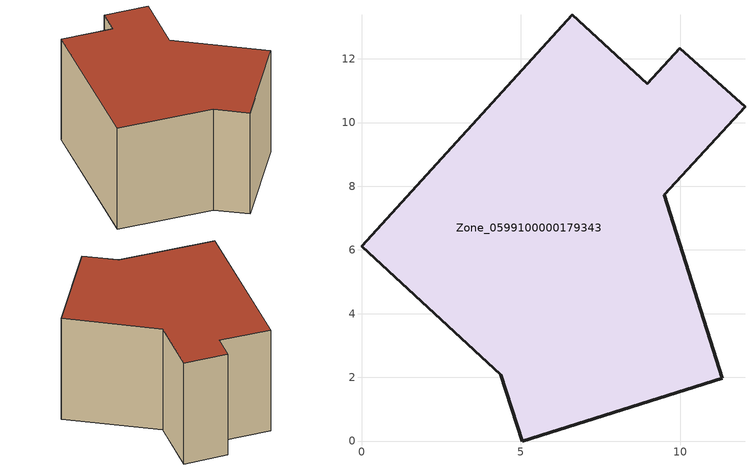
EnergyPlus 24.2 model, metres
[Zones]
Zone_0599100000179343
 floor ground (C_G): 5.04,0 4.37,2.09 0,6.12 6.62,13.38 8.97,11.22 9.99,12.33 12.04,10.5 9.5,7.74 11.32,1.98 z0
 wall outside (C_F): 4.37,2.09 5.04,0 11.32,1.98 9.5,7.74 12.04,10.5 9.99,12.33 8.97,11.22 6.62,13.38 0,6.12 4.37,2.09 z0:7.15
 roof outside (C_R): 8.97,11.22 6.62,13.38 0,6.12 4.37,2.09 5.04,0 11.32,1.98 9.5,7.74 12.04,10.5 9.99,12.33 z7.15
[BUILDING]
Pand.0599100000179343: North Axis=0; Terrain=City; Loads Convergence Tolerance Value=0.04; Temperature Convergence Tolerance Value=0.4; Solar Distribution=FullExterior; Maximum Number of Warmup Days=25; Minimum Number of Warmup Days=1
[Site:Location]
Rotterdam.The.Hague.AP_ZH_NLD Design_Conditions: Latitude=51.96; Longitude=4.45; Time Zone=1; Elevation=-4.5
[SITE:GROUNDTEMPERATURE:BUILDINGSURFACE]
18, 18, 18, 18, 18, 18, 18, 18, 18, 18, 18, 18
[MATERIAL] Thermal Absorptance=0.9; Solar Absorptance=0.7; Visible Absorptance=0.7
Name | Roughness | Thickness | Conductivity | Density | Specific Heat
G.TC.1975-1991 | MediumSmooth | 0.15 | 0.288461 | 540 | 1210
F.TC.1975-1991 | Rough | 0.3 | 0.230769 | 1920 | 840
R.TC.1975-1991 | MediumRough | 0.2 | 0.153846 | 1500 | 1000
[CONSTRUCTION]
C_G: G.TC.1975-1991
C_F: F.TC.1975-1991
C_R: R.TC.1975-1991
[ZONE]
Zone_0599100000179343: Type=1; Multiplier=1; Ceiling Height=Autocalculate; Volume=Autocalculate; Floor Area=autocalculate; Part of Total Floor Area=Yes
[ZONEINFILTRATION:DESIGNFLOWRATE]
Infil_Zone_0599100000179343: Zone or ZoneList or Space or SpaceList=Zone_0599100000179343; Schedule=AlwaysOn; Design Flow Rate Calculation Method=Flow/Area; Flow Rate per Floor Area=0.003; Constant Term Coefficient=1; Temperature Term Coefficient=0; Velocity Term Coefficient=0; Velocity Squared Term Coefficient=0
[HVACTEMPLATE:ZONE:IDEALLOADSAIRSYSTEM]
Zone_0599100000179343: Maximum Heating Supply Air Temperature=50; Minimum Cooling Supply Air Temperature=13; Maximum Heating Supply Air Humidity Ratio=0.0156; Minimum Cooling Supply Air Humidity Ratio=0.0077; Heating Limit=NoLimit; Cooling Limit=NoLimit; Dehumidification Control Type=ConstantSensibleHeatRatio; Cooling Sensible Heat Ratio=0.7; Dehumidification Setpoint=60; Humidification Control Type=None; Humidification Setpoint=30; Outdoor Air Method=None; Outdoor Air Flow Rate per Person=0.00944; Outdoor Air Flow Rate per Zone Floor Area=0; Outdoor Air Flow Rate per Zone=0; Demand Controlled Ventilation Type=None; Outdoor Air Economizer Type=NoEconomizer; Heat Recovery Type=None; Sensible Heat Recovery Effectiveness=0.7; Latent Heat Recovery Effectiveness=0.65
[ZONECONTROL:THERMOSTAT]
ThermostatControl_Zone_0599100000179343: Zone or ZoneList=Zone_0599100000179343; Control Type Schedule=DualSetpointControlType; Control 1=Thermostat_Zone_0599100000179343; Temperature Difference Between Cutout And Setpoint=0
[THERMOSTATSETPOINT:DUALSETPOINT]
Thermostat_Zone_0599100000179343: Heating Setpoint Temperature Schedule=HeatingSetpoint_Zone_0599100000179343; Cooling Setpoint Temperature Schedule=CoolingSetpoint_Zone_0599100000179343
[SCHEDULE:COMPACT]
HeatingSetpoint_Zone_0599100000179343: Through: 12/31, For: AllDays, Until: 24:00, 21
CoolingSetpoint_Zone_0599100000179343: Through: 12/31, For: AllDays, Until: 24:00, 24
DualSetpointControlType: Through: 12/31, For: AllDays, Until: 24:00, 4
AlwaysOn: Through: 12/31, For: AllDays, Until: 24:00, 1
